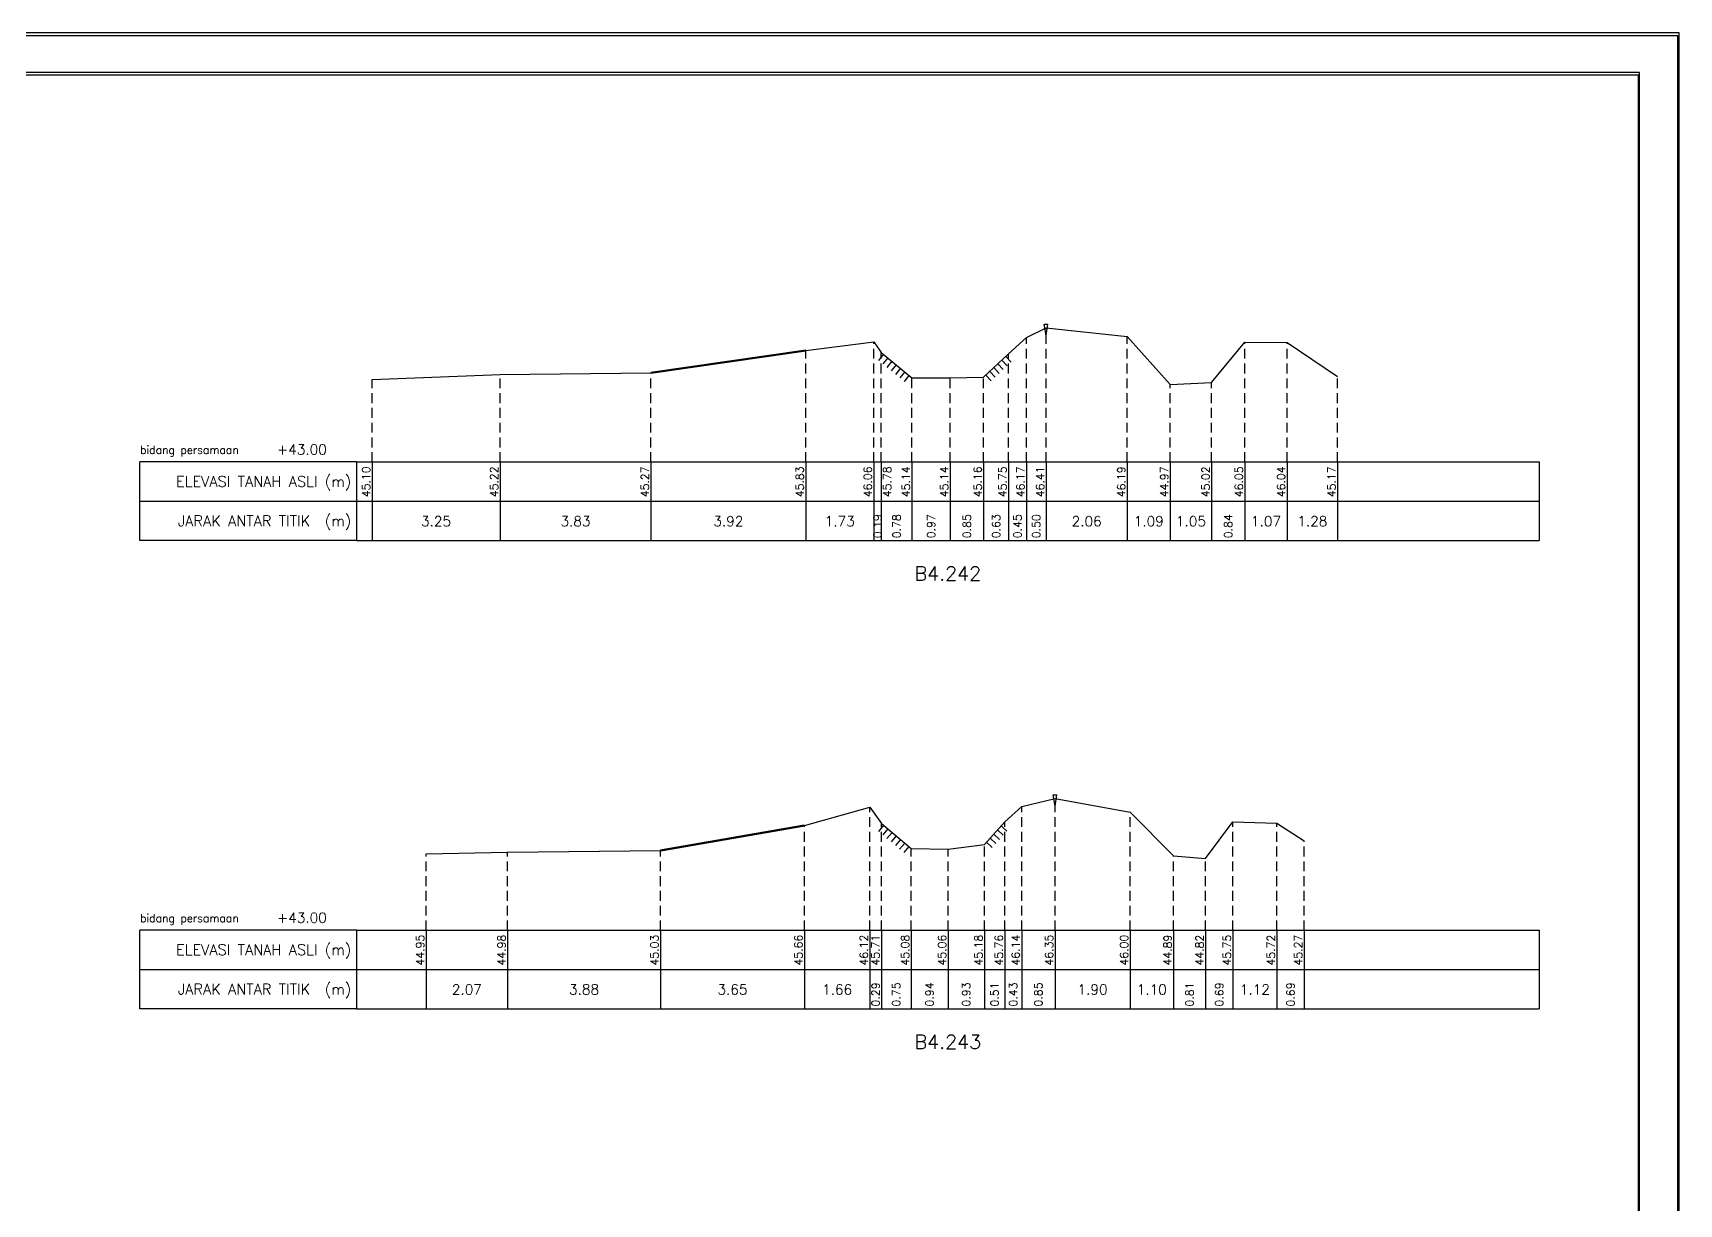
# Model space of a CAD drawing. Header units: inches. Extents: x -11 to 3175, y -842 to -783.
# Drawn here: x 2531.34 to 2573.1, y -812.3 to -782.6 of the extents above; entities that cross this region are included whole.
import ezdxf
from ezdxf.enums import TextEntityAlignment as Align

# ---------------------------------------------------------------- set-up
doc = ezdxf.new("R2010")
doc.units = ezdxf.units.IN
doc.header["$MEASUREMENT"] = 0
doc.linetypes.add('DASHED2', pattern=[0.375, 0.25, -0.125])
doc.layers.add('pelengkap', color=7, linetype='Continuous')
doc.styles.add('L100', font='simplex.shx', dxfattribs={"height": 0.254})
doc.styles.add('L140', font='simplex.shx', dxfattribs={"height": 0.356})
doc.styles.add('L80', font='simplex.shx', dxfattribs={"height": 0.203})
doc.styles.get("Standard").update_dxf_attribs({"font": 'simplex.shx'})

# ---------------------------------------------------------------- blocks, each defined once
blk = doc.blocks.new('kop')
at = {"color": 2}
blk.add_lwpolyline([(-49.29008735655361, -9.987386569675465), (790.6905617838997, -9.987386569675465), (790.6905617838997, 583.2926438577114), (-49.29008735655361, 583.2926438577114)], close=True, dxfattribs=at)
at = {"color": 6}
blk.add_lwpolyline([(0.6493091440684111, 0.0004927304488262507), (780.7026824837753, 0.0004927304488262507), (780.7026824837753, 573.3047645575871), (0.6493091440684111, 573.3047645575871)], close=True, dxfattribs=at)
blk = doc.blocks.new('c100')
at = {"color": 2}
blk.add_lwpolyline([(-5, -1), (79.10000000000002, -1), (79.10000000000002, 58.4), (-5, 58.4)], close=True, dxfattribs=at)
at = {"color": 6}
blk.add_lwpolyline([(0, 0), (78.10000000000002, 0), (78.10000000000002, 57.4), (3.516176065587739e-15, 57.4)], close=True, dxfattribs=at)
blk = doc.blocks.new('das2')
at = {"color": 5, "linetype": 'Continuous'}
for q in [(0, 1), (17.75, 0.9999999999999973)]:
    blk.add_line((2.75, 1), q, dxfattribs=at)
at = {"color": 3, "linetype": 'Continuous'}
for p, q in [((2.75, 1), (2.75, 0)), ((17.75, 0.9999999999999973), (17.75, -2.664535259100376e-15)), ((0, 0.5000000000000004), (17.75, 0.4999999999999973)), ((2.75, 0), (0, 0)), ((2.75, 0), (17.75, -2.664535259100376e-15))]:
    blk.add_line(p, q, dxfattribs=at)
blk.add_lwpolyline([(0, 0), (0, 1)], dxfattribs=at)
blk.add_text('bidang persamaan', height=0.1, dxfattribs=at).set_placement((0.005000000000000004, 1.100000000000001))
at = {"color": 5, "linetype": 'Continuous'}
for s, p in [('ELEVASI TANAH ASLI (m)', (2.683279515513197, 0.6825000000000001)), ('JARAK ANTAR TITIK  (m)', (2.683279515513197, 0.1825000000000001))]:
    blk.add_text(s, height=0.135, dxfattribs=at).set_placement(p, align=Align.RIGHT)
blk = doc.blocks.new('gbrpatok')
at = {"color": 2, "linetype": 'Continuous'}
for p, q in [((-0.0004517254713327645, 0.0009574234873781506), (0.0004517254713327645, 0.0009574234873781506)), ((0, -0.001962284437723838), (-0.0004517254713327645, 0.0009574234873781506)), ((0, -0.001962284437723838), (0.0004517254713327645, 0.0009574234873781506))]:
    blk.add_line(p, q, dxfattribs=at)

msp = doc.modelspace()

# ---------------------------------------------------------------- linework, layer by layer
at = {"color": 2, "linetype": 'Continuous', "lineweight": -3}
for p, q in [((2556.544514382662, -790.3203267737332), (2557.041530479662, -790.0783267737331)), ((2557.041530479662, -790.0783267737331), (2559.102538242662, -790.2983267737332)), ((2550.944037469662, -790.6513267737332), (2552.671210124663, -790.4303267737332)), ((2552.671210124663, -790.4303267737332), (2552.862805075662, -790.7043267737332)), ((2556.091034819663, -790.7393267737332), (2556.544514382662, -790.3203267737332)), ((2559.102538242662, -790.2983267737332), (2560.193279993663, -791.5183267737332)), ((2561.241300116662, -791.4673267737331), (2562.086129373663, -790.4403267737332)), ((2562.086129373663, -790.4403267737332), (2563.154454493662, -790.4493267737332)), ((2563.154454493662, -790.4493267737332), (2564.437737683662, -791.3163267737332)), ((2547.019522649663, -791.2203267737332), (2550.944037469662, -790.6513267737332)), ((2552.862805075662, -790.7043267737332), (2553.640429334662, -791.3443267737332)), ((2555.458790766662, -791.3263267737332), (2556.091034819663, -790.7393267737332)), ((2539.943686609663, -791.3893267737332), (2543.190410669662, -791.2653267737331)), ((2543.190410669662, -791.2653267737331), (2547.019522649663, -791.2203267737332)), ((2554.610021277662, -791.3503267737332), (2555.458790766662, -791.3263267737332)), ((2553.640429334662, -791.3443267737332), (2554.610021277662, -791.3503267737332)), ((2560.193279993663, -791.5183267737332), (2561.241300116662, -791.4673267737331)), ((2556.423663309477, -802.2194623867856), (2557.270353925477, -802.0134623867856)), ((2557.270353925477, -802.0134623867856), (2559.172815489477, -802.3654623867856)), ((2550.912048333477, -802.6994623867856), (2552.570771284477, -802.2364623867855)), ((2552.570771284477, -802.2364623867855), (2552.865660406477, -802.6494623867856)), ((2555.480636350477, -803.1774623867856), (2555.995400593476, -802.6034623867856)), ((2555.995400593476, -802.6034623867856), (2556.423663309477, -802.2194623867856)), ((2559.172815489477, -802.3654623867856), (2560.277690621477, -803.4684623867855)), ((2547.261135925477, -803.3314623867856), (2550.912048333477, -802.6994623867856)), ((2552.865660406477, -802.6494623867856), (2553.618583670477, -803.2804623867855)), ((2561.089206633477, -803.5374623867856), (2561.782415206477, -802.6084623867856)), ((2561.782415206477, -802.6084623867856), (2562.898732910477, -802.6424623867856)), ((2562.898732910477, -802.6424623867856), (2563.591619068477, -803.0924623867855)), ((2541.316552085477, -803.4154623867855), (2543.382328435477, -803.3774623867856)), ((2543.382328435477, -803.3774623867856), (2547.261135925477, -803.3314623867856)), ((2553.618583670477, -803.2804623867855), (2554.555104397476, -803.3034623867856)), ((2554.555104397476, -803.3034623867856), (2555.480636350477, -803.1774623867856)), ((2560.277690621477, -803.4684623867855), (2561.089206633477, -803.5374623867856))]:
    msp.add_line(p, q, dxfattribs=at)
at = {"color": 1, "linetype": 'DASHED2', "lineweight": -3}
for p, q in [((2557.041530479662, -793.4853267737332), (2557.041530479662, -790.0783267737331)), ((2552.671210124663, -793.4853267737332), (2552.671210124663, -790.4303267737332)), ((2556.544514382662, -793.4853267737332), (2556.544514382662, -790.3203267737332)), ((2559.102538242662, -793.4853267737332), (2559.102538242662, -790.2983267737332)), ((2562.086129373663, -793.4853267737332), (2562.086129373663, -790.4403267737332)), ((2563.154454493662, -793.4853267737332), (2563.154454493662, -790.4493267737332)), ((2550.944037469662, -793.4853267737332), (2550.944037469662, -790.6513267737332)), ((2552.862805075662, -793.4853267737332), (2552.862805075662, -790.7043267737332)), ((2556.091034819663, -793.4853267737332), (2556.091034819663, -790.7393267737332)), ((2543.190410669662, -793.4853267737332), (2543.190410669662, -791.2653267737331)), ((2547.019522649663, -793.4853267737332), (2547.019522649663, -791.2203267737332)), ((2555.458790766662, -793.4853267737332), (2555.458790766662, -791.3263267737332)), ((2564.437737683662, -793.4853267737332), (2564.437737683662, -791.3163267737332)), ((2539.943686609663, -793.4853267737332), (2539.943686609663, -791.3893267737332)), ((2553.640429334662, -793.4853267737332), (2553.640429334662, -791.3443267737332)), ((2554.610021277662, -793.4853267737332), (2554.610021277662, -791.3503267737332)), ((2560.193279993663, -793.4853267737332), (2560.193279993663, -791.5183267737332)), ((2561.241300116662, -793.4853267737332), (2561.241300116662, -791.4673267737331)), ((2557.270353925477, -805.3604623867856), (2557.270353925477, -802.0134623867856)), ((2552.570771284477, -805.3604623867856), (2552.570771284477, -802.2364623867855)), ((2555.995400593476, -805.3604623867856), (2555.995400593476, -802.6034623867856)), ((2556.423663309477, -805.3604623867856), (2556.423663309477, -802.2194623867856)), ((2559.172815489477, -805.3604623867856), (2559.172815489477, -802.3654623867856)), ((2550.912048333477, -805.3604623867856), (2550.912048333477, -802.6994623867856)), ((2552.865660406477, -805.3604623867856), (2552.865660406477, -802.6494623867856)), ((2561.782415206477, -805.3604623867856), (2561.782415206477, -802.6084623867856)), ((2562.898732910477, -805.3604623867856), (2562.898732910477, -802.6424623867856)), ((2541.316552085477, -805.3604623867856), (2541.316552085477, -803.4154623867855)), ((2543.382328435477, -805.3604623867856), (2543.382328435477, -803.3774623867856)), ((2547.261135925477, -805.3604623867856), (2547.261135925477, -803.3314623867856)), ((2553.618583670477, -805.3604623867856), (2553.618583670477, -803.2804623867855)), ((2554.555104397476, -805.3604623867856), (2554.555104397476, -803.3034623867856)), ((2555.480636350477, -805.3604623867856), (2555.480636350477, -803.1774623867856)), ((2563.591619068477, -805.3604623867856), (2563.591619068477, -803.0924623867855)), ((2560.277690621477, -805.3604623867856), (2560.277690621477, -803.4684623867855)), ((2561.089206633477, -805.3604623867856), (2561.089206633477, -803.5374623867856))]:
    msp.add_line(p, q, dxfattribs=at)
at = {"color": 1, "linetype": 'Continuous', "lineweight": -3}
for p, q in [((2539.943686609663, -793.4853267737332), (2539.943686609663, -795.4853267737332)), ((2543.190410669662, -793.4853267737332), (2543.190410669662, -795.4853267737332)), ((2547.019522649663, -793.4853267737332), (2547.019522649663, -795.4853267737332)), ((2550.944037469662, -793.4853267737332), (2550.944037469662, -795.4853267737332)), ((2552.671210124663, -793.4853267737332), (2552.671210124663, -795.4853267737332)), ((2552.862805075662, -793.4853267737332), (2552.862805075662, -795.4853267737332)), ((2553.640429334662, -793.4853267737332), (2553.640429334662, -795.4853267737332)), ((2554.610021277662, -793.4853267737332), (2554.610021277662, -795.4853267737332)), ((2555.458790766662, -793.4853267737332), (2555.458790766662, -795.4853267737332)), ((2556.091034819663, -793.4853267737332), (2556.091034819663, -795.4853267737332)), ((2556.544514382662, -793.4853267737332), (2556.544514382662, -795.4853267737332)), ((2557.041530479662, -793.4853267737332), (2557.041530479662, -795.4853267737332)), ((2559.102538242662, -793.4853267737332), (2559.102538242662, -795.4853267737332)), ((2560.193279993663, -793.4853267737332), (2560.193279993663, -795.4853267737332)), ((2561.241300116662, -793.4853267737332), (2561.241300116662, -795.4853267737332)), ((2562.086129373663, -793.4853267737332), (2562.086129373663, -795.4853267737332)), ((2563.154454493662, -793.4853267737332), (2563.154454493662, -795.4853267737332)), ((2564.437737683662, -793.4853267737332), (2564.437737683662, -795.4853267737332)), ((2541.316552085477, -805.3604623867856), (2541.316552085477, -807.3604623867856)), ((2543.382328435477, -805.3604623867856), (2543.382328435477, -807.3604623867856)), ((2547.261135925477, -805.3604623867856), (2547.261135925477, -807.3604623867856)), ((2550.912048333477, -805.3604623867856), (2550.912048333477, -807.3604623867856)), ((2552.570771284477, -805.3604623867856), (2552.570771284477, -807.3604623867856)), ((2552.865660406477, -805.3604623867856), (2552.865660406477, -807.3604623867856)), ((2553.618583670477, -805.3604623867856), (2553.618583670477, -807.3604623867856)), ((2554.555104397476, -805.3604623867856), (2554.555104397476, -807.3604623867856)), ((2555.480636350477, -805.3604623867856), (2555.480636350477, -807.3604623867856)), ((2555.995400593476, -805.3604623867856), (2555.995400593476, -807.3604623867856)), ((2556.423663309477, -805.3604623867856), (2556.423663309477, -807.3604623867856)), ((2557.270353925477, -805.3604623867856), (2557.270353925477, -807.3604623867856)), ((2559.172815489477, -805.3604623867856), (2559.172815489477, -807.3604623867856)), ((2560.277690621477, -805.3604623867856), (2560.277690621477, -807.3604623867856)), ((2561.089206633477, -805.3604623867856), (2561.089206633477, -807.3604623867856)), ((2561.782415206477, -805.3604623867856), (2561.782415206477, -807.3604623867856)), ((2562.898732910477, -805.3604623867856), (2562.898732910477, -807.3604623867856)), ((2563.591619068477, -805.3604623867856), (2563.591619068477, -807.3604623867856))]:
    msp.add_line(p, q, dxfattribs=at)
at = {"layer": 'pelengkap', "color": 8, "linetype": 'Continuous', "lineweight": 60}
for p, q in [((2547.019522649663, -791.2203267737332), (2550.944037469662, -790.6513267737332)), ((2547.261135925477, -803.3314623867856), (2550.912048333477, -802.6994623867856))]:
    msp.add_line(p, q, dxfattribs=at)
at = {"layer": 'pelengkap', "color": 1, "linetype": 'Continuous', "lineweight": -3}
for p, q in [((2552.91685371154, -790.7488098599551), (2552.789759179477, -790.9032345338896)), ((2553.024950983294, -790.837776032399), (2552.897856451232, -790.9922007063335)), ((2555.920481165189, -790.8976754283399), (2556.056560957377, -791.0442438088247)), ((2556.023079031528, -790.802419573808), (2556.159158823717, -790.9489879542929)), ((2553.133048255049, -790.9267422048429), (2553.005953722986, -791.0811668787774)), ((2553.241145526803, -791.0157083772867), (2553.114050994741, -791.1701330512212)), ((2553.349242798558, -791.1046745497306), (2553.222148266495, -791.2590992236651)), ((2553.457340070313, -791.1936407221745), (2553.33024553825, -791.348065396109)), ((2553.565437342067, -791.2826068946183), (2553.438342810005, -791.4370315685528)), ((2555.510089699832, -791.2786988464673), (2555.64616949202, -791.4252672269521)), ((2555.612687566171, -791.1834429919354), (2555.74876735836, -791.3300113724202)), ((2555.71528543251, -791.0881871374036), (2555.851365224699, -791.2347555178884)), ((2555.81788329885, -790.9929312828717), (2555.953963091038, -791.1394996633566)), ((2552.919310792284, -802.6944249946142), (2552.790846198488, -802.847711811206)), ((2553.026611563898, -802.7843502102716), (2552.898146970102, -802.9376370268633)), ((2553.133912335512, -802.8742754259289), (2553.005447741716, -803.0275622425206)), ((2553.241213107126, -802.9642006415862), (2553.11274851333, -803.117487458178)), ((2555.620842478598, -803.0211222395512), (2555.769737856916, -803.154651885381)), ((2555.714313230679, -802.9168954747283), (2555.863208608997, -803.0504251205581)), ((2555.80778398276, -802.8126687099054), (2555.956679361078, -802.9461983557352)), ((2555.901254734841, -802.7084419450825), (2556.050150113159, -802.8419715909123)), ((2553.34851387874, -803.0541258572435), (2553.220049284944, -803.2074126738353)), ((2553.455814650354, -803.1440510729009), (2553.327350056558, -803.2973378894926)), ((2553.563115421968, -803.2339762885582), (2553.434650828172, -803.3872631051499)), ((2555.527371726517, -803.1253490043741), (2555.676267104835, -803.2588786502039))]:
    msp.add_line(p, q, dxfattribs=at)

# ---------------------------------------------------------------- block references
at = {"color": 2, "linetype": 'Continuous', "lineweight": -3}
msp.add_blockref('c100', (2494, -841), dxfattribs=at)
for name, p, xscale, yscale, zscale in [('kop', (2494, -841), 0.1, 0.1, 0.1), ('das2', (2534.05, -795.475), 2, 2, 2), ('das2', (2534.05, -807.35), 2, 2, 2)]:
    msp.add_blockref(name, p, dxfattribs=dict(at, xscale=xscale, yscale=yscale, zscale=zscale))
at = {"color": 1, "linetype": 'Continuous', "lineweight": -3, "xscale": 100, "yscale": 100, "zscale": 100}
for p in [(2557.041530479662, -790.0783267737331), (2557.270353925477, -802.0134623867856)]:
    msp.add_blockref('gbrpatok', p, dxfattribs=at)

# ---------------------------------------------------------------- texts
at = {"color": 3, "linetype": 'Continuous', "lineweight": -3, "style": 'L100'}
for s, p in [('+43.00', (2538.165866561296, -793.2904026700543)), ('3.25', (2541.567048639663, -795.1103267737332)), ('3.83', (2545.104966659663, -795.1103267737332)), ('3.92', (2548.981780059662, -795.1103267737332)), ('1.73', (2551.807623797163, -795.1103267737332)), ('2.06', (2558.072034361162, -795.1103267737332)), ('1.09', (2559.647909118163, -795.1103267737332)), ('1.05', (2560.717290055162, -795.1103267737332)), ('1.07', (2562.620291933662, -795.1103267737332)), ('1.28', (2563.796096088662, -795.1103267737332)), ('+43.00', (2538.165866561296, -805.1654026700543)), ('2.07', (2542.349440260477, -806.9854623867856)), ('3.88', (2545.321732180477, -806.9854623867856)), ('3.65', (2549.086592129477, -806.9854623867856)), ('1.66', (2551.741409808977, -806.9854623867856)), ('1.90', (2558.221584707477, -806.9854623867856)), ('1.10', (2559.725253055477, -806.9854623867856)), ('1.12', (2562.340574058477, -806.9854623867856))]:
    msp.add_text(s, height=0.254, dxfattribs=at).set_placement(p, align=Align.CENTER)
at = {"color": 3, "linetype": 'Continuous', "lineweight": -3, "style": 'L80'}
for s, p in [('45.10', (2539.893492128256, -793.985297103229)), ('45.22', (2543.140216188256, -793.985297103229)), ('45.27', (2546.969328168256, -793.985297103229)), ('45.83', (2550.893842988256, -793.985297103229)), ('46.06', (2552.621015643256, -793.985297103229)), ('45.78', (2553.112610594256, -793.985297103229)), ('45.14', (2553.590234853256, -793.985297103229)), ('45.14', (2554.559826796256, -793.985297103229)), ('45.16', (2555.408596285256, -793.985297103229)), ('45.75', (2556.040840338256, -793.985297103229)), ('46.17', (2556.494319901256, -793.985297103229)), ('46.41', (2556.991335998256, -793.985297103229)), ('46.19', (2559.052343761256, -793.985297103229)), ('44.97', (2560.143085512256, -793.985297103229)), ('45.02', (2561.191105635256, -793.985297103229)), ('46.05', (2562.035934892256, -793.985297103229)), ('46.04', (2563.104260012256, -793.985297103229)), ('45.17', (2564.387543202256, -793.985297103229)), ('44.95', (2541.26635760407, -805.8604327162814)), ('44.98', (2543.33213395407, -805.8604327162814)), ('45.03', (2547.21094144407, -805.8604327162814)), ('45.66', (2550.86185385207, -805.8604327162814)), ('46.12', (2552.520576803071, -805.8604327162814)), ('45.08', (2553.56838918907, -805.8604327162814)), ('45.06', (2554.50490991607, -805.8604327162814)), ('45.18', (2555.43044186907, -805.8604327162814)), ('45.76', (2555.94520611207, -805.8604327162814)), ('46.14', (2556.37346882807, -805.8604327162814)), ('46.35', (2557.22015944407, -805.8604327162814)), ('46.00', (2559.12262100807, -805.8604327162814)), ('44.89', (2560.22749614007, -805.8604327162814)), ('44.82', (2561.03901215207, -805.8604327162814)), ('45.75', (2561.73222072507, -805.8604327162814)), ('45.72', (2562.84853842907, -805.8604327162814)), ('45.27', (2563.54142458707, -805.8604327162814)), ('45.71', (2552.81546592507, -805.8604327162814))]:
    msp.add_text(s, height=0.203, rotation=90, dxfattribs=at).set_placement(p, align=Align.CENTER)
for s, p in [('0.19', (2552.767007600162, -795.1103267737332)), ('0.78', (2553.251617205162, -795.1103267737332)), ('0.97', (2554.125225306162, -795.1103267737332)), ('0.85', (2555.034406022162, -795.1103267737332)), ('0.63', (2555.774912793162, -795.1103267737332)), ('0.45', (2556.317774601162, -795.1103267737332)), ('0.50', (2556.793022431162, -795.1103267737332)), ('0.84', (2561.663714745162, -795.1103267737332)), ('0.29', (2552.718215845477, -806.9854623867856)), ('0.75', (2553.242122038477, -806.9854623867856)), ('0.94', (2554.086844033976, -806.9854623867856)), ('0.93', (2555.017870373977, -806.9854623867856)), ('0.51', (2555.738018471977, -806.9854623867856)), ('0.43', (2556.209531951476, -806.9854623867856)), ('0.85', (2556.847008617477, -806.9854623867856)), ('0.81', (2560.683448627477, -806.9854623867856)), ('0.69', (2561.435810919977, -806.9854623867856)), ('0.69', (2563.245175989477, -806.9854623867856))]:
    msp.add_text(s, height=0.203, rotation=90, dxfattribs=at).set_placement(p, align=Align.MIDDLE_CENTER)
at = {"color": 4, "linetype": 'Continuous', "lineweight": -3, "style": 'L140'}
for s, p in [('B4.242', (2554.550123084671, -796.4873845434007)), ('B4.243', (2554.550123084671, -808.3623845434007))]:
    msp.add_text(s, height=0.356, dxfattribs=at).set_placement(p, align=Align.CENTER)

doc.saveas('drawing.dxf')
